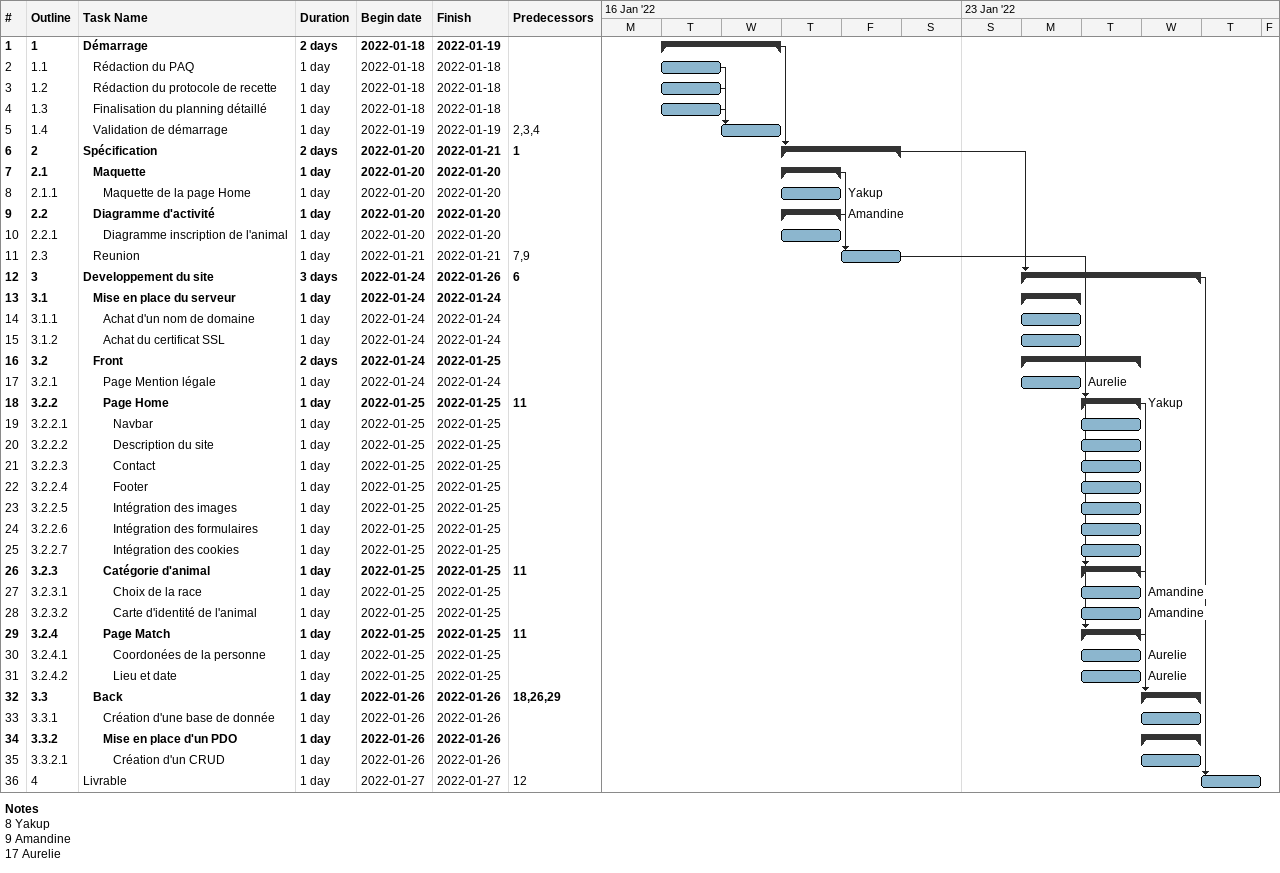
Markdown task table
| ID | WBS | Task | Duration | Start | Finish | Predecessors | Resources |
|---|---|---|---|---|---|---|---|
| 1 | 1 | **Démarrage** | 2d | 2022-01-18 | 2022-01-19 |  |  |
| 2 | 1.1 | Rédaction du PAQ | 1d | 2022-01-18 | 2022-01-18 |  |  |
| 3 | 1.2 | Rédaction du protocole de recette | 1d | 2022-01-18 | 2022-01-18 |  |  |
| 4 | 1.3 | Finalisation du planning détaillé | 1d | 2022-01-18 | 2022-01-18 |  |  |
| 5 | 1.4 | Validation de démarrage | 1d | 2022-01-19 | 2022-01-19 | 2, 3, 4 |  |
| 6 | 2 | **Spécification** | 2d | 2022-01-20 | 2022-01-21 | 1 |  |
| 7 | 2.1 | **Maquette** | 1d | 2022-01-20 | 2022-01-20 |  |  |
| 8 | 2.1.1 | Maquette de la page Home | 1d | 2022-01-20 | 2022-01-20 |  | Yakup |
| 9 | 2.2 | **Diagramme d'activité** | 1d | 2022-01-20 | 2022-01-20 |  | Amandine |
| 10 | 2.2.1 | Diagramme inscription de l'animal | 1d | 2022-01-20 | 2022-01-20 |  |  |
| 11 | 2.3 | Reunion | 1d | 2022-01-21 | 2022-01-21 | 7, 9 |  |
| 12 | 3 | **Developpement du site** | 3d | 2022-01-24 | 2022-01-26 | 6 |  |
| 13 | 3.1 | **Mise en place du serveur** | 1d | 2022-01-24 | 2022-01-24 |  |  |
| 14 | 3.1.1 | Achat d'un nom de domaine | 1d | 2022-01-24 | 2022-01-24 |  |  |
| 15 | 3.1.2 | Achat du certificat SSL | 1d | 2022-01-24 | 2022-01-24 |  |  |
| 16 | 3.2 | **Front** | 2d | 2022-01-24 | 2022-01-25 |  |  |
| 17 | 3.2.1 | Page Mention légale | 1d | 2022-01-24 | 2022-01-24 |  | Aurelie |
| 18 | 3.2.2 | **Page Home** | 1d | 2022-01-25 | 2022-01-25 | 11 | Yakup |
| 19 | 3.2.2.1 | Navbar | 1d | 2022-01-25 | 2022-01-25 |  |  |
| 20 | 3.2.2.2 | Description du site | 1d | 2022-01-25 | 2022-01-25 |  |  |
| 21 | 3.2.2.3 | Contact | 1d | 2022-01-25 | 2022-01-25 |  |  |
| 22 | 3.2.2.4 | Footer | 1d | 2022-01-25 | 2022-01-25 |  |  |
| 23 | 3.2.2.5 | Intégration des images | 1d | 2022-01-25 | 2022-01-25 |  |  |
| 24 | 3.2.2.6 | Intégration des formulaires | 1d | 2022-01-25 | 2022-01-25 |  |  |
| 25 | 3.2.2.7 | Intégration des cookies | 1d | 2022-01-25 | 2022-01-25 |  |  |
| 26 | 3.2.3 | **Catégorie d'animal** | 1d | 2022-01-25 | 2022-01-25 | 11 |  |
| 27 | 3.2.3.1 | Choix de la race | 1d | 2022-01-25 | 2022-01-25 |  | Amandine |
| 28 | 3.2.3.2 | Carte d'identité de l'animal | 1d | 2022-01-25 | 2022-01-25 |  | Amandine |
| 29 | 3.2.4 | **Page Match** | 1d | 2022-01-25 | 2022-01-25 | 11 |  |
| 30 | 3.2.4.1 | Coordonées de la personne | 1d | 2022-01-25 | 2022-01-25 |  | Aurelie |
| 31 | 3.2.4.2 | Lieu et date | 1d | 2022-01-25 | 2022-01-25 |  | Aurelie |
| 32 | 3.3 | **Back** | 1d | 2022-01-26 | 2022-01-26 | 18, 26, 29 |  |
| 33 | 3.3.1 | Création d'une base de donnée | 1d | 2022-01-26 | 2022-01-26 |  |  |
| 34 | 3.3.2 | **Mise en place d'un PDO** | 1d | 2022-01-26 | 2022-01-26 |  |  |
| 35 | 3.3.2.1 | Création d'un CRUD | 1d | 2022-01-26 | 2022-01-26 |  |  |
| 36 | 4 | Livrable | 1d | 2022-01-27 | 2022-01-27 | 12 |  |

Notes
- 8: Yakup
- 9: Amandine
- 17: Aurelie
